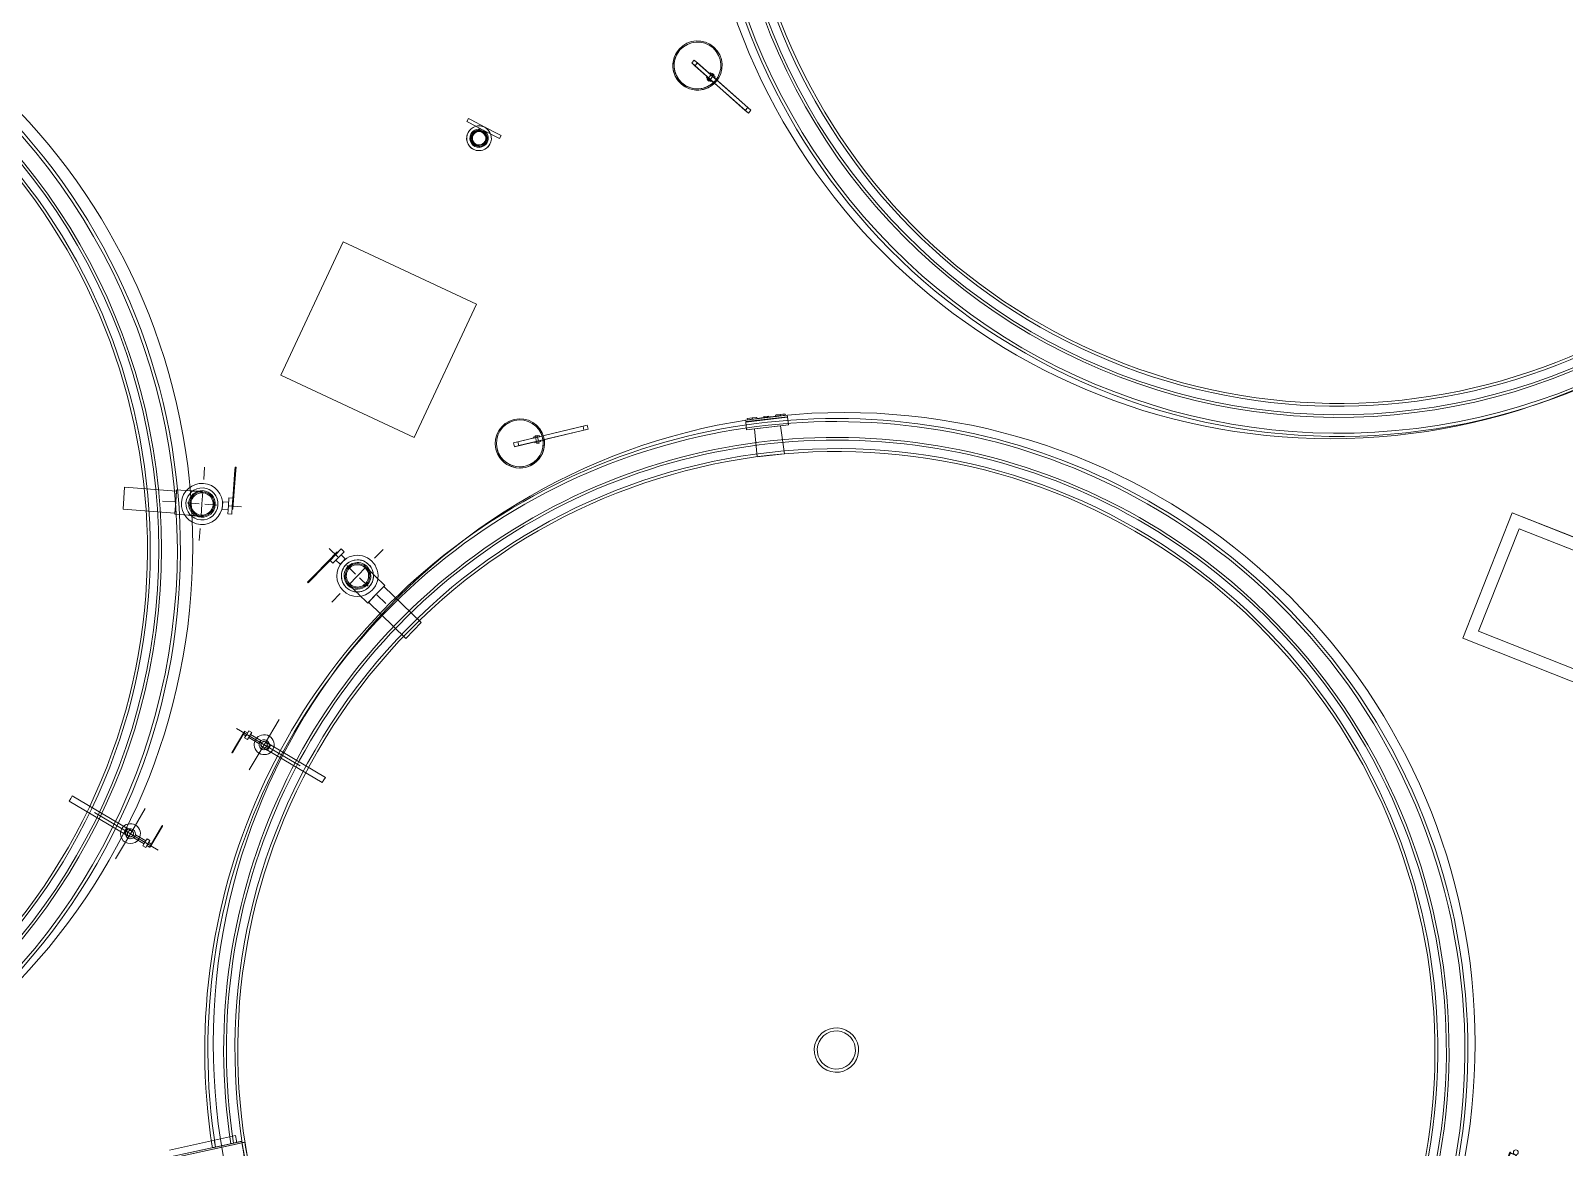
# Model space of a CAD drawing. Header units: metres. Extents: x -207 to 292, y -187 to 169.
# Drawn here: x -71.36 to -58.85, y -29.85 to -20.74 of the extents above; entities that cross this region are included whole.
import ezdxf

# ---------------------------------------------------------------- set-up
doc = ezdxf.new("R2010")
doc.units = ezdxf.units.M
doc.linetypes.add('Dash', pattern=[0.006, 0.003, -0.003])
for name, color, linetype, lineweight in [('EQUIPOS PIS', 7, 'Continuous', 9), ('P-SANR-FIXT', 7, 'Continuous', 9), ('P-SANR-FIXT-HDLN', 7, 'Dash', 9)]:
    doc.layers.add(name, color=color, linetype=linetype, lineweight=lineweight)
doc.layers.add('PR10-ARQ-PL-001-Emplazamiento-C-1_dwg', color=7, linetype='Continuous', lineweight=9, true_color=0x767676)

# ---------------------------------------------------------------- blocks, each defined once
blk = doc.blocks.new('M_Tuberia Exterior 01 - M_Tuberia Exterior 01-2175267-PLANTA EMPLAZAMIENTO ACTUALIZADO')
at = {"layer": 'P-SANR-FIXT'}
for p, q in [((-0.013, 0.016), (-0.049, 0.016)), ((-0.049, 0.016), (-0.049, -0.016)), ((0.534, 0.016), (-0.049, 0.016)), ((-0.013, -0.016), (-0.013, 0.016)), ((0.569, 0.016), (-0.013, 0.016)), ((0.119, 0.016), (0.119, 0.025)), ((0.119, 0.025), (0.169, 0.025)), ((0.169, 0.025), (0.119, 0.025)), ((0.119, 0.025), (0.119, 0.016)), ((0.169, 0.016), (0.119, 0.016)), ((0.119, 0.016), (0.169, 0.016)), ((0.135, 0.031), (0.135, 0.025)), ((0.153, 0.031), (0.135, 0.031)), ((0.153, 0.031), (0.135, 0.031)), ((0.153, 0.025), (0.135, 0.025)), ((0.153, 0.025), (0.135, 0.025)), ((0.135, 0.016), (0.135, -0.016)), ((0.135, 0.016), (0.153, 0.016)), ((0.135, 0.016), (0.153, 0.016)), ((0.153, 0.025), (0.153, 0.031)), ((0.153, -0.016), (0.153, 0.016)), ((0.169, 0.025), (0.169, 0.016)), ((0.169, 0.016), (0.169, 0.025)), ((0.534, -0.016), (0.534, 0.016)), ((0.534, 0.016), (0.569, 0.016)), ((0.569, 0.016), (0.569, -0.016)), ((-0.049, -0.016), (-0.013, -0.016)), ((0.534, -0.016), (-0.049, -0.016)), ((-0.013, -0.016), (0.569, -0.016)), ((0.119, -0.025), (0.119, -0.016)), ((0.119, -0.016), (0.169, -0.016)), ((0.169, -0.016), (0.119, -0.016)), ((0.119, -0.016), (0.119, -0.025)), ((0.169, -0.025), (0.119, -0.025)), ((0.119, -0.025), (0.169, -0.025)), ((0.153, -0.016), (0.135, -0.016)), ((0.153, -0.016), (0.135, -0.016)), ((0.135, -0.025), (0.135, -0.034)), ((0.135, -0.025), (0.153, -0.025)), ((0.135, -0.025), (0.153, -0.025)), ((0.135, -0.034), (0.153, -0.034)), ((0.135, -0.034), (0.153, -0.034)), ((0.153, -0.034), (0.153, -0.025)), ((0.169, -0.016), (0.169, -0.025)), ((0.169, -0.025), (0.169, -0.016)), ((0.569, -0.016), (0.534, -0.016))]:
    blk.add_line(p, q, dxfattribs=at)
for radius, start, end in [(0.201, 0, 180), (0.201, 360, 180), (0.191, 360, 180), (0.191, 0, 180), (0.201, 180, 0), (0.201, 180, 360), (0.191, 180, 360), (0.191, 180, 0)]:
    blk.add_arc((0, 0), radius, start, end, dxfattribs=at)
blk = doc.blocks.new('M_Tuberia Alimentación-01 - M_Tuberia Alimentación-01-2165010-PLANTA EMPLAZAMIENTO ACTUALIZADO')
at = {"layer": 'P-SANR-FIXT'}
for p, q in [((-0.248, 0.025), (-0.255, 0.025)), ((-0.255, 0.025), (-0.255, -0.012)), ((-0.255, 0.02), (-0.255, -0.296)), ((-0.248, 0.02), (-0.255, 0.02)), ((-0.216, 0.065), (-0.248, 0.065)), ((-0.248, 0), (-0.248, 0.065)), ((-0.248, -0.012), (-0.248, 0.025)), ((-0.248, -0.296), (-0.248, 0.02)), ((-0.248, -0.065), (-0.248, 0)), ((-0.216, 0.065), (-0.216, 0)), ((-0.168, 0.03), (-0.216, 0.03)), ((-0.216, 0), (-0.216, 0.03)), ((-0.216, 0), (-0.216, -0.065)), ((-0.216, -0.03), (-0.216, 0)), ((-0.168, 0.03), (-0.168, 0)), ((-0.168, 0), (-0.168, -0.03)), ((0.215, 0.1), (0.106, 0.1)), ((0.215, 0), (0.215, 0.1)), ((0.639, 0.09), (0.215, 0.09)), ((0.215, 0), (0.215, 0.09)), ((0.215, -0.1), (0.215, 0)), ((0.215, -0.09), (0.215, 0)), ((0.639, 0.09), (0.639, 0)), ((0.639, 0), (0.639, -0.09)), ((-0.255, -0.317), (-0.255, -0.012)), ((-0.248, -0.012), (-0.255, -0.012)), ((-0.248, -0.012), (-0.248, -0.317)), ((-0.248, -0.065), (-0.216, -0.065)), ((-0.216, -0.03), (-0.168, -0.03)), ((0.106, -0.1), (0.215, -0.1)), ((0.215, -0.09), (0.639, -0.09)), ((-0.255, -0.296), (-0.255, -0.32)), ((-0.255, -0.317), (-0.248, -0.317)), ((-0.255, -0.32), (-0.248, -0.32)), ((-0.248, -0.32), (-0.248, -0.296))]:
    blk.add_line(p, q, dxfattribs=at)
at = {"layer": 'P-SANR-FIXT', "flags": 128}
for points in [[(0.106, 0.1), (0.102, 0.1), (0.097, 0.1), (0.093, 0.1), (0.089, 0.1), (0.085, 0.1), (0.081, 0.1), (0.077, 0.1), (0.073, 0.1), (0.069, 0.1), (0.065, 0.1), (0.061, 0.1), (0.057, 0.1), (0.053, 0.1), (0.05, 0.1), (0.046, 0.1), (0.043, 0.1), (0.039, 0.1), (0.036, 0.1), (0.033, 0.1), (0.03, 0.1), (0.027, 0.1), (0.024, 0.1), (0.022, 0.1), (0.019, 0.1), (0.017, 0.1), (0.015, 0.1), (0.012, 0.1), (0.011, 0.1), (0.009, 0.1), (0.007, 0.1), (0.006, 0.1), (0.004, 0.1), (0.003, 0.1), (0.002, 0.1), (0.002, 0.1), (0.001, 0.1), (0, 0.1), (0, 0.1), (0, 0.1)], [(0, -0.1), (0, -0.1), (0, -0.1), (0.001, -0.1), (0.001, -0.1), (0.002, -0.1), (0.003, -0.1), (0.004, -0.1), (0.005, -0.1), (0.007, -0.1), (0.008, -0.1), (0.01, -0.1), (0.012, -0.1), (0.014, -0.1), (0.016, -0.1), (0.018, -0.1), (0.021, -0.1), (0.024, -0.1), (0.026, -0.1), (0.029, -0.1), (0.032, -0.1), (0.035, -0.1), (0.038, -0.1), (0.042, -0.1), (0.045, -0.1), (0.049, -0.1), (0.052, -0.1), (0.056, -0.1), (0.06, -0.1), (0.064, -0.1), (0.068, -0.1), (0.071, -0.1), (0.076, -0.1), (0.08, -0.1), (0.084, -0.1), (0.088, -0.1), (0.092, -0.1), (0.096, -0.1), (0.101, -0.1), (0.105, -0.1), (0.106, -0.1)]]:
    blk.add_lwpolyline(points, dxfattribs=at)
at = {"layer": 'P-SANR-FIXT'}
for radius, start, end in [(0.168, 360, 180), (0.168, 360, 180), (0.168, 360, 180), (0.168, 360, 180), (0.168, 360, 180), (0.168, 360, 180), (0.131, 0, 180), (0.131, 360, 180), (0.131, 360, 180), (0.131, 360, 180), (0.168, 180, 360), (0.168, 180, 360), (0.168, 180, 360), (0.168, 180, 360), (0.168, 180, 360), (0.168, 180, 360), (0.131, 180, 0), (0.131, 180, 360), (0.131, 180, 360), (0.131, 180, 360), (0.109, 360, 180), (0.109, 360, 180), (0.109, 360, 180), (0.109, 360, 180), (0.109, 180, 360), (0.109, 180, 360), (0.109, 180, 360), (0.109, 180, 360), (0.1, 0, 180), (0.091, 0, 180), (0.091, 0, 180), (0.091, 0, 180), (0.091, 0, 180), (0.091, 180, 0), (0.091, 180, 0), (0.091, 180, 0), (0.091, 180, 0), (0.1, 180, 360)]:
    blk.add_arc((0, 0), radius, start, end, dxfattribs=at)
at = {"layer": 'P-SANR-FIXT-HDLN'}
for p, q in [((0, 0), (0, 0.301)), ((-0.322, 0), (0, 0)), ((0.322, 0), (0, 0)), ((0, 0), (0, -0.301))]:
    blk.add_line(p, q, dxfattribs=at)
blk = doc.blocks.new('M_Tuberia Control-01 - M_Tuberia Control-01-2159111-PLANTA EMPLAZAMIENTO ACTUALIZADO')
at = {"layer": 'P-SANR-FIXT'}
for p, q in [((0.153, 0.171), (0.148, 0.171)), ((0.148, 0.171), (0.214, 0.171)), ((0.148, 0.171), (0.148, -0.171)), ((0.148, 0.171), (0.148, -0.171)), ((0.214, 0.171), (0.153, 0.171)), ((0.153, 0.171), (0.153, -0.171)), ((0.153, 0.171), (0.153, -0.171)), ((0.214, -0.171), (0.214, 0.171)), ((0.214, 0.171), (0.214, -0.171)), ((0.124, 0.01), (0.023, 0.01)), ((0.124, 0.01), (0.023, 0.01)), ((0.148, 0.009), (0.129, 0.009)), ((0.214, 0.04), (0.148, 0.04)), ((0.148, 0.04), (0.214, 0.04)), ((0.148, 0.04), (0.148, -0.042)), ((0.148, 0.04), (0.148, -0.042)), ((0.148, -0.001), (0.148, 0.009)), ((0.157, 0.123), (0.157, -0.122)), ((0.157, 0.099), (0.157, -0.099)), ((0.167, -0.122), (0.167, 0.123)), ((0.168, -0.099), (0.168, 0.099)), ((0.214, -0.042), (0.214, 0.04)), ((0.214, 0.04), (0.214, -0.042)), ((0.084, -0.078), (-0.084, -0.078)), ((-0.084, -0.078), (0.084, -0.078)), ((-0.084, -0.078), (-0.084, -0.084)), ((-0.084, -0.078), (-0.084, -0.084)), ((0.084, -0.084), (-0.084, -0.084)), ((-0.084, -0.084), (0.084, -0.084)), ((-0.079, -0.025), (0.079, -0.025)), ((0.079, -0.025), (-0.079, -0.025)), ((-0.079, -0.078), (-0.079, -0.025)), ((-0.079, -0.025), (-0.079, -0.078)), ((-0.079, -0.078), (0.079, -0.078)), ((0.079, -0.078), (-0.079, -0.078)), ((-0.077, -0.029), (0.077, -0.029)), ((0.077, -0.029), (-0.077, -0.029)), ((-0.077, -0.029), (-0.077, -0.078)), ((-0.077, -0.078), (-0.077, -0.029)), ((0.077, -0.078), (-0.077, -0.078)), ((-0.077, -0.078), (0.077, -0.078)), ((0.023, -0.01), (0.124, -0.01)), ((0.023, -0.01), (0.124, -0.01)), ((0.184, -0.01), (0.065, -0.01)), ((0.065, -0.01), (0.184, -0.01)), ((0.065, -0.01), (0.065, -0.042)), ((0.065, -0.01), (0.065, -0.042)), ((0.184, -0.042), (0.065, -0.042)), ((0.065, -0.042), (0.184, -0.042)), ((0.077, -0.078), (0.077, -0.029)), ((0.077, -0.078), (0.077, -0.029)), ((0.079, -0.025), (0.079, -0.078)), ((0.079, -0.025), (0.079, -0.078)), ((0.084, -0.084), (0.084, -0.078)), ((0.084, -0.078), (0.084, -0.084)), ((0.124, -0.01), (0.124, -0.011)), ((0.124, -0.011), (0.148, -0.011)), ((0.148, -0.011), (0.148, -0.001)), ((0.214, -0.042), (0.148, -0.042)), ((0.148, -0.042), (0.214, -0.042)), ((0.184, -0.042), (0.184, -0.01)), ((0.184, -0.01), (0.184, -0.042)), ((0.214, -0.171), (0.148, -0.171)), ((0.148, -0.171), (0.153, -0.171)), ((0.153, -0.171), (0.214, -0.171))]:
    blk.add_line(p, q, dxfattribs=at)
at = {"layer": 'P-SANR-FIXT', "flags": 128}
for points in [[(0.157, 0.124), (0.157, 0.124), (0.157, 0.124), (0.157, 0.124), (0.157, 0.124), (0.157, 0.124), (0.157, 0.124), (0.157, 0.123), (0.157, 0.123), (0.157, 0.123), (0.157, 0.122), (0.157, 0.122), (0.157, 0.121), (0.157, 0.121), (0.157, 0.12), (0.157, 0.12), (0.157, 0.119), (0.157, 0.119), (0.157, 0.118), (0.157, 0.117), (0.157, 0.117), (0.157, 0.116), (0.157, 0.115), (0.157, 0.114), (0.157, 0.114), (0.157, 0.113), (0.157, 0.112), (0.157, 0.111), (0.157, 0.11), (0.157, 0.109), (0.157, 0.108), (0.157, 0.107), (0.157, 0.106), (0.157, 0.105), (0.157, 0.105), (0.157, 0.104), (0.157, 0.103), (0.157, 0.102), (0.157, 0.101), (0.157, 0.1), (0.157, 0.099)], [(0.168, 0.099), (0.168, 0.1), (0.168, 0.101), (0.168, 0.102), (0.168, 0.103), (0.168, 0.104), (0.168, 0.105), (0.168, 0.106), (0.168, 0.107), (0.168, 0.108), (0.168, 0.109), (0.168, 0.11), (0.168, 0.111), (0.168, 0.112), (0.168, 0.113), (0.168, 0.113), (0.168, 0.114), (0.168, 0.115), (0.168, 0.116), (0.168, 0.116), (0.168, 0.117), (0.168, 0.118), (0.168, 0.119), (0.168, 0.119), (0.168, 0.12), (0.168, 0.12), (0.168, 0.121), (0.168, 0.121), (0.168, 0.122), (0.168, 0.122), (0.168, 0.123), (0.168, 0.123), (0.168, 0.123), (0.168, 0.123), (0.168, 0.124), (0.168, 0.124), (0.168, 0.124), (0.168, 0.124), (0.168, 0.124), (0.168, 0.124)], [(0.157, -0.099), (0.157, -0.1), (0.157, -0.101), (0.157, -0.102), (0.157, -0.103), (0.157, -0.104), (0.157, -0.105), (0.157, -0.106), (0.157, -0.107), (0.157, -0.108), (0.157, -0.109), (0.157, -0.11), (0.157, -0.111), (0.157, -0.111), (0.157, -0.112), (0.157, -0.113), (0.157, -0.114), (0.157, -0.115), (0.157, -0.115), (0.157, -0.116), (0.157, -0.117), (0.157, -0.118), (0.157, -0.118), (0.157, -0.119), (0.157, -0.119), (0.157, -0.12), (0.157, -0.121), (0.157, -0.121), (0.157, -0.122), (0.157, -0.122), (0.157, -0.122), (0.157, -0.123), (0.157, -0.123), (0.157, -0.123), (0.157, -0.123), (0.157, -0.124), (0.157, -0.124), (0.157, -0.124), (0.157, -0.124), (0.157, -0.124)], [(0.168, -0.124), (0.168, -0.124), (0.168, -0.124), (0.168, -0.124), (0.168, -0.124), (0.168, -0.124), (0.168, -0.123), (0.168, -0.123), (0.168, -0.123), (0.168, -0.122), (0.168, -0.122), (0.168, -0.122), (0.168, -0.121), (0.168, -0.121), (0.168, -0.12), (0.168, -0.12), (0.168, -0.119), (0.168, -0.118), (0.168, -0.118), (0.168, -0.117), (0.168, -0.116), (0.168, -0.116), (0.168, -0.115), (0.168, -0.114), (0.168, -0.113), (0.168, -0.113), (0.168, -0.112), (0.168, -0.111), (0.168, -0.11), (0.168, -0.109), (0.168, -0.108), (0.168, -0.107), (0.168, -0.106), (0.168, -0.105), (0.168, -0.104), (0.168, -0.103), (0.168, -0.102), (0.168, -0.101), (0.168, -0.1), (0.168, -0.099), (0.168, -0.099)]]:
    blk.add_lwpolyline(points, dxfattribs=at)
at = {"layer": 'P-SANR-FIXT'}
for centre, radius, start, end in [((0.163, 0.124), 0.00518, 90, 270), ((0.163, 0.124), 0.00518, 270, 90), ((0, 0), 0.025, 360, 180), ((0, 0), 0.025, 0, 180), ((0, 0), 0.025, 180, 360), ((0.124, 0), 0.01, 360, 180), ((0.124, 0), 0.01, 0, 180), ((0.124, 0), 0.01, 180, 360), ((0.124, 0), 0.01, 180, 360), ((-0.099, -0.038), 0.02, 0, 180), ((-0.099, -0.038), 0.02, 0, 180), ((-0.099, -0.038), 0.02, 180, 0), ((-0.099, -0.038), 0.02, 180, 360), ((-0.039, -0.038), 0.0075, 360, 180), ((-0.039, -0.038), 0.0075, 0, 180), ((-0.039, -0.038), 0.0075, 180, 360), ((-0.039, -0.038), 0.0075, 180, 360), ((0, 0), 0.025, 180, 360), ((0.065, -0.038), 0.02, 360, 180), ((0.065, -0.038), 0.02, 0, 180), ((0.065, -0.038), 0.02, 180, 360), ((0.065, -0.038), 0.02, 180, 360), ((0.163, -0.124), 0.00518, 90, 270), ((0.163, -0.124), 0.00518, 270, 90)]:
    blk.add_arc(centre, radius, start, end, dxfattribs=at)
for points, knots in [([(0.025, 0), (0.025, 0.001), (0.025, 0.002), (0.025, 0.005), (0.024, 0.007), (0.023, 0.009), (0.023, 0.009), (0.023, 0.01), (0.023, 0.01), (0.023, 0.01), (0.023, 0.01)], [0, 0, 0, 0, 0.142857, 0.285714, 0.571429, 0.678571, 0.785714, 0.839286, 0.892857, 1, 1, 1, 1]), ([(0.023, 0.01), (0.023, 0.01), (0.023, 0.01), (0.023, 0.009), (0.024, 0.007), (0.025, 0.003), (0.025, 0.001), (0.025, 0)], [0, 0, 0, 0, 0.142857, 0.285714, 0.571429, 0.785714, 1, 1, 1, 1]), ([(0.025, 0), (0.025, 0.001), (0.025, 0.002), (0.025, 0.005), (0.024, 0.007), (0.023, 0.009), (0.023, 0.009), (0.023, 0.01), (0.023, 0.01), (0.023, 0.01), (0.023, 0.01)], [0, 0, 0, 0, 0.142857, 0.285714, 0.571429, 0.678571, 0.785714, 0.839286, 0.892857, 1, 1, 1, 1]), ([(0.023, 0.01), (0.023, 0.01), (0.023, 0.01), (0.023, 0.009), (0.024, 0.007), (0.025, 0.003), (0.025, 0.001), (0.025, 0)], [0, 0, 0, 0, 0.142857, 0.285714, 0.571429, 0.785714, 1, 1, 1, 1]), ([(0.114, 0), (0.114, 0), (0.114, 0.001), (0.115, 0.002), (0.115, 0.003), (0.115, 0.003), (0.115, 0.004), (0.115, 0.004), (0.116, 0.005), (0.116, 0.006), (0.116, 0.006), (0.117, 0.006), (0.117, 0.007), (0.117, 0.007), (0.118, 0.008), (0.119, 0.008), (0.119, 0.009), (0.12, 0.009), (0.121, 0.009), (0.122, 0.01), (0.124, 0.01), (0.124, 0.01)], [0, 0, 0, 0, 0.071429, 0.107143, 0.142857, 0.178571, 0.214286, 0.25, 0.285714, 0.321429, 0.357143, 0.392857, 0.428571, 0.464286, 0.5, 0.571429, 0.607143, 0.642857, 0.714286, 0.857143, 1, 1, 1, 1]), ([(0.124, 0.01), (0.124, 0.01), (0.122, 0.01), (0.121, 0.009), (0.12, 0.009), (0.119, 0.009), (0.119, 0.008), (0.118, 0.008), (0.118, 0.008), (0.117, 0.007), (0.117, 0.007), (0.117, 0.006), (0.116, 0.006), (0.116, 0.006), (0.116, 0.005), (0.115, 0.004), (0.115, 0.004), (0.115, 0.003), (0.115, 0.003), (0.115, 0.002), (0.114, 0.001), (0.114, 0), (0.114, 0)], [0, 0, 0, 0, 0.142857, 0.285714, 0.357143, 0.392857, 0.428571, 0.464286, 0.5, 0.535714, 0.571429, 0.607143, 0.642857, 0.678571, 0.714286, 0.75, 0.785714, 0.821429, 0.857143, 0.892857, 0.928571, 1, 1, 1, 1]), ([(0.114, 0), (0.114, 0), (0.114, 0.001), (0.115, 0.002), (0.115, 0.003), (0.115, 0.003), (0.115, 0.004), (0.115, 0.004), (0.116, 0.005), (0.116, 0.006), (0.116, 0.006), (0.117, 0.006), (0.117, 0.007), (0.117, 0.007), (0.118, 0.008), (0.119, 0.008), (0.119, 0.009), (0.12, 0.009), (0.121, 0.009), (0.122, 0.01), (0.124, 0.01), (0.124, 0.01)], [0, 0, 0, 0, 0.071429, 0.107143, 0.142857, 0.178571, 0.214286, 0.25, 0.285714, 0.321429, 0.357143, 0.392857, 0.428571, 0.464286, 0.5, 0.571429, 0.607143, 0.642857, 0.714286, 0.857143, 1, 1, 1, 1]), ([(0.124, 0.01), (0.124, 0.01), (0.122, 0.01), (0.121, 0.009), (0.12, 0.009), (0.119, 0.009), (0.119, 0.008), (0.118, 0.008), (0.118, 0.008), (0.117, 0.007), (0.117, 0.007), (0.117, 0.006), (0.116, 0.006), (0.116, 0.006), (0.116, 0.005), (0.115, 0.004), (0.115, 0.004), (0.115, 0.003), (0.115, 0.003), (0.115, 0.002), (0.114, 0.001), (0.114, 0), (0.114, 0)], [0, 0, 0, 0, 0.142857, 0.285714, 0.357143, 0.392857, 0.428571, 0.464286, 0.5, 0.535714, 0.571429, 0.607143, 0.642857, 0.678571, 0.714286, 0.75, 0.785714, 0.821429, 0.857143, 0.892857, 0.928571, 1, 1, 1, 1]), ([(0.124, -0.01), (0.124, -0.01), (0.122, -0.01), (0.121, -0.009), (0.12, -0.009), (0.119, -0.009), (0.119, -0.008), (0.118, -0.008), (0.118, -0.008), (0.117, -0.007), (0.117, -0.007), (0.117, -0.006), (0.116, -0.006), (0.116, -0.006), (0.116, -0.005), (0.115, -0.004), (0.115, -0.004), (0.115, -0.003), (0.115, -0.003), (0.115, -0.002), (0.114, -0.001), (0.114, 0), (0.114, 0)], [0, 0, 0, 0, 0.142857, 0.285714, 0.357143, 0.392857, 0.428571, 0.464286, 0.5, 0.535714, 0.571429, 0.607143, 0.642857, 0.678571, 0.714286, 0.75, 0.785714, 0.821429, 0.857143, 0.892857, 0.928571, 1, 1, 1, 1]), ([(0.114, 0), (0.114, 0), (0.114, -0.001), (0.115, -0.002), (0.115, -0.003), (0.115, -0.003), (0.115, -0.004), (0.115, -0.004), (0.116, -0.005), (0.116, -0.006), (0.116, -0.006), (0.117, -0.006), (0.117, -0.007), (0.117, -0.007), (0.118, -0.008), (0.119, -0.008), (0.119, -0.009), (0.12, -0.009), (0.121, -0.009), (0.122, -0.01), (0.124, -0.01), (0.124, -0.01)], [0, 0, 0, 0, 0.071429, 0.107143, 0.142857, 0.178571, 0.214286, 0.25, 0.285714, 0.321429, 0.357143, 0.392857, 0.428571, 0.464286, 0.5, 0.571429, 0.607143, 0.642857, 0.714286, 0.857143, 1, 1, 1, 1]), ([(0.114, 0), (0.114, 0), (0.114, -0.001), (0.115, -0.002), (0.115, -0.003), (0.115, -0.003), (0.115, -0.004), (0.115, -0.004), (0.116, -0.005), (0.116, -0.006), (0.116, -0.006), (0.117, -0.006), (0.117, -0.007), (0.117, -0.007), (0.118, -0.008), (0.119, -0.008), (0.119, -0.009), (0.12, -0.009), (0.121, -0.009), (0.122, -0.01), (0.124, -0.01), (0.124, -0.01)], [0, 0, 0, 0, 0.071429, 0.107143, 0.142857, 0.178571, 0.214286, 0.25, 0.285714, 0.321429, 0.357143, 0.392857, 0.428571, 0.464286, 0.5, 0.571429, 0.607143, 0.642857, 0.714286, 0.857143, 1, 1, 1, 1]), ([(0.124, -0.01), (0.124, -0.01), (0.122, -0.01), (0.121, -0.009), (0.12, -0.009), (0.119, -0.009), (0.119, -0.008), (0.118, -0.008), (0.118, -0.008), (0.117, -0.007), (0.117, -0.007), (0.117, -0.006), (0.116, -0.006), (0.116, -0.006), (0.116, -0.005), (0.115, -0.004), (0.115, -0.004), (0.115, -0.003), (0.115, -0.003), (0.115, -0.002), (0.114, -0.001), (0.114, 0), (0.114, 0)], [0, 0, 0, 0, 0.142857, 0.285714, 0.357143, 0.392857, 0.428571, 0.464286, 0.5, 0.535714, 0.571429, 0.607143, 0.642857, 0.678571, 0.714286, 0.75, 0.785714, 0.821429, 0.857143, 0.892857, 0.928571, 1, 1, 1, 1]), ([(0.134, 0), (0.134, 0.001), (0.134, 0.001), (0.134, 0.003), (0.134, 0.004), (0.133, 0.005), (0.132, 0.006), (0.132, 0.007), (0.131, 0.007), (0.131, 0.008), (0.131, 0.008), (0.131, 0.008), (0.13, 0.008), (0.13, 0.008), (0.13, 0.009), (0.129, 0.009), (0.129, 0.009), (0.129, 0.009), (0.129, 0.009), (0.129, 0.009), (0.129, 0.009), (0.129, 0.009), (0.129, 0.009), (0.129, 0.009), (0.13, 0.009), (0.13, 0.008), (0.13, 0.008), (0.131, 0.008), (0.131, 0.008), (0.131, 0.008), (0.131, 0.007), (0.132, 0.007), (0.132, 0.006), (0.133, 0.005), (0.134, 0.004), (0.134, 0.003), (0.134, 0.001), (0.134, 0.001), (0.134, 0)], [0, 0, 0, 0, 0.055556, 0.083333, 0.111111, 0.166667, 0.222222, 0.277778, 0.305556, 0.319444, 0.333333, 0.347222, 0.361111, 0.388889, 0.416667, 0.430556, 0.444444, 0.458333, 0.472222, 0.5, 0.527778, 0.541667, 0.555556, 0.569444, 0.583333, 0.611111, 0.638889, 0.652778, 0.666667, 0.680556, 0.694444, 0.722222, 0.777778, 0.833333, 0.888889, 0.916667, 0.944444, 1, 1, 1, 1]), ([(0.163, 0.119), (0.162, 0.119), (0.162, 0.119), (0.161, 0.119), (0.161, 0.119), (0.16, 0.12), (0.16, 0.12), (0.159, 0.12), (0.159, 0.12), (0.159, 0.121), (0.159, 0.121), (0.158, 0.121), (0.158, 0.121), (0.158, 0.121), (0.158, 0.122), (0.158, 0.122), (0.158, 0.122), (0.158, 0.122), (0.158, 0.123), (0.158, 0.123), (0.158, 0.123), (0.158, 0.123), (0.158, 0.123), (0.158, 0.123), (0.158, 0.123), (0.158, 0.123), (0.158, 0.123), (0.158, 0.122), (0.158, 0.122), (0.158, 0.122), (0.158, 0.122), (0.158, 0.121), (0.158, 0.121), (0.158, 0.121), (0.159, 0.121), (0.159, 0.121), (0.159, 0.12), (0.159, 0.12), (0.16, 0.12), (0.16, 0.12), (0.161, 0.119), (0.161, 0.119), (0.162, 0.119), (0.162, 0.119), (0.163, 0.119)], [0, 0, 0, 0, 0.055556, 0.083333, 0.111111, 0.138889, 0.166667, 0.194444, 0.222222, 0.25, 0.277778, 0.305556, 0.319444, 0.333333, 0.347222, 0.361111, 0.388889, 0.416667, 0.430556, 0.444444, 0.458333, 0.472222, 0.5, 0.527778, 0.541667, 0.555556, 0.569444, 0.583333, 0.611111, 0.638889, 0.652778, 0.666667, 0.680556, 0.694444, 0.722222, 0.75, 0.777778, 0.805556, 0.833333, 0.861111, 0.888889, 0.916667, 0.944444, 1, 1, 1, 1]), ([(0.163, 0.119), (0.163, 0.119), (0.163, 0.119), (0.164, 0.119), (0.164, 0.119), (0.165, 0.12), (0.165, 0.12), (0.166, 0.12), (0.166, 0.12), (0.166, 0.121), (0.166, 0.121), (0.167, 0.121), (0.167, 0.121), (0.167, 0.121), (0.167, 0.122), (0.167, 0.122), (0.167, 0.122), (0.167, 0.122), (0.167, 0.123), (0.167, 0.123), (0.167, 0.123), (0.167, 0.123), (0.167, 0.123), (0.167, 0.123), (0.167, 0.123), (0.167, 0.123), (0.167, 0.123), (0.167, 0.122), (0.167, 0.122), (0.167, 0.122), (0.167, 0.122), (0.167, 0.121), (0.167, 0.121), (0.167, 0.121), (0.166, 0.121), (0.166, 0.121), (0.166, 0.12), (0.166, 0.12), (0.165, 0.12), (0.165, 0.12), (0.164, 0.119), (0.164, 0.119), (0.163, 0.119), (0.163, 0.119), (0.163, 0.119)], [0, 0, 0, 0, 0.055556, 0.083333, 0.111111, 0.138889, 0.166667, 0.194444, 0.222222, 0.25, 0.277778, 0.305556, 0.319444, 0.333333, 0.347222, 0.361111, 0.388889, 0.416667, 0.430556, 0.444444, 0.458333, 0.472222, 0.5, 0.527778, 0.541667, 0.555556, 0.569444, 0.583333, 0.611111, 0.638889, 0.652778, 0.666667, 0.680556, 0.694444, 0.722222, 0.75, 0.777778, 0.805556, 0.833333, 0.861111, 0.888889, 0.916667, 0.944444, 1, 1, 1, 1]), ([(0.025, 0), (0.025, -0.001), (0.025, -0.002), (0.025, -0.005), (0.024, -0.007), (0.023, -0.009), (0.023, -0.009), (0.023, -0.01), (0.023, -0.01), (0.023, -0.01), (0.023, -0.01)], [0, 0, 0, 0, 0.142857, 0.285714, 0.571429, 0.678571, 0.785714, 0.839286, 0.892857, 1, 1, 1, 1]), ([(0.023, -0.01), (0.023, -0.01), (0.023, -0.01), (0.023, -0.009), (0.024, -0.007), (0.025, -0.003), (0.025, -0.001), (0.025, 0)], [0, 0, 0, 0, 0.142857, 0.285714, 0.571429, 0.785714, 1, 1, 1, 1]), ([(0.025, 0), (0.025, -0.001), (0.025, -0.002), (0.025, -0.005), (0.024, -0.007), (0.023, -0.009), (0.023, -0.009), (0.023, -0.01), (0.023, -0.01), (0.023, -0.01), (0.023, -0.01)], [0, 0, 0, 0, 0.142857, 0.285714, 0.571429, 0.678571, 0.785714, 0.839286, 0.892857, 1, 1, 1, 1]), ([(0.023, -0.01), (0.023, -0.01), (0.023, -0.01), (0.023, -0.009), (0.024, -0.007), (0.025, -0.003), (0.025, -0.001), (0.025, 0)], [0, 0, 0, 0, 0.142857, 0.285714, 0.571429, 0.785714, 1, 1, 1, 1]), ([(0.134, -0.001), (0.134, -0.002), (0.134, -0.002), (0.134, -0.003), (0.134, -0.004), (0.133, -0.004), (0.133, -0.005), (0.133, -0.005), (0.133, -0.006), (0.133, -0.006), (0.132, -0.006), (0.132, -0.006), (0.132, -0.007), (0.131, -0.007), (0.131, -0.007), (0.131, -0.008), (0.131, -0.008), (0.13, -0.008), (0.13, -0.008), (0.13, -0.009), (0.129, -0.009), (0.129, -0.009), (0.129, -0.009), (0.129, -0.009), (0.129, -0.009), (0.128, -0.009), (0.128, -0.009), (0.128, -0.009), (0.127, -0.01), (0.127, -0.01), (0.127, -0.01), (0.126, -0.01), (0.125, -0.01), (0.125, -0.01), (0.124, -0.01)], [0, 0, 0, 0, 0.083333, 0.125, 0.166667, 0.208333, 0.25, 0.291667, 0.3125, 0.333333, 0.354167, 0.375, 0.416667, 0.458333, 0.479167, 0.5, 0.520833, 0.541667, 0.583333, 0.625, 0.645833, 0.65625, 0.666667, 0.677083, 0.6875, 0.708333, 0.75, 0.791667, 0.8125, 0.833333, 0.854167, 0.875, 0.916667, 1, 1, 1, 1]), ([(0.124, -0.01), (0.125, -0.01), (0.125, -0.01), (0.126, -0.01), (0.127, -0.01), (0.127, -0.01), (0.127, -0.01), (0.128, -0.009), (0.128, -0.009), (0.128, -0.009), (0.129, -0.009), (0.129, -0.009), (0.129, -0.009), (0.129, -0.009), (0.129, -0.009), (0.13, -0.009), (0.13, -0.008), (0.13, -0.008), (0.131, -0.008), (0.131, -0.008), (0.131, -0.007), (0.131, -0.007), (0.132, -0.007), (0.132, -0.006), (0.132, -0.006), (0.133, -0.006), (0.133, -0.006), (0.133, -0.005), (0.133, -0.005), (0.133, -0.004), (0.134, -0.004), (0.134, -0.003), (0.134, -0.002), (0.134, -0.002), (0.134, -0.001)], [0, 0, 0, 0, 0.083333, 0.125, 0.145833, 0.166667, 0.1875, 0.208333, 0.25, 0.291667, 0.3125, 0.322917, 0.333333, 0.34375, 0.354167, 0.375, 0.416667, 0.458333, 0.479167, 0.5, 0.520833, 0.541667, 0.583333, 0.625, 0.645833, 0.666667, 0.6875, 0.708333, 0.75, 0.791667, 0.833333, 0.875, 0.916667, 1, 1, 1, 1]), ([(0.163, -0.119), (0.162, -0.119), (0.162, -0.119), (0.161, -0.119), (0.161, -0.119), (0.16, -0.119), (0.16, -0.12), (0.159, -0.12), (0.159, -0.12), (0.159, -0.12), (0.159, -0.121), (0.158, -0.121), (0.158, -0.121), (0.158, -0.121), (0.158, -0.121), (0.158, -0.122), (0.158, -0.122), (0.158, -0.122), (0.158, -0.122), (0.158, -0.122), (0.158, -0.122), (0.158, -0.122), (0.158, -0.123), (0.158, -0.122), (0.158, -0.122), (0.158, -0.122), (0.158, -0.122), (0.158, -0.122), (0.158, -0.122), (0.158, -0.122), (0.158, -0.121), (0.158, -0.121), (0.158, -0.121), (0.158, -0.121), (0.159, -0.121), (0.159, -0.12), (0.159, -0.12), (0.159, -0.12), (0.16, -0.12), (0.16, -0.119), (0.161, -0.119), (0.161, -0.119), (0.162, -0.119), (0.162, -0.119), (0.163, -0.119)], [0, 0, 0, 0, 0.055556, 0.083333, 0.111111, 0.138889, 0.166667, 0.194444, 0.222222, 0.25, 0.277778, 0.305556, 0.319444, 0.333333, 0.347222, 0.361111, 0.388889, 0.416667, 0.430556, 0.444444, 0.458333, 0.472222, 0.5, 0.527778, 0.541667, 0.555556, 0.569444, 0.583333, 0.611111, 0.638889, 0.652778, 0.666667, 0.680556, 0.694444, 0.722222, 0.75, 0.777778, 0.805556, 0.833333, 0.861111, 0.888889, 0.916667, 0.944444, 1, 1, 1, 1]), ([(0.163, -0.119), (0.163, -0.119), (0.163, -0.119), (0.164, -0.119), (0.164, -0.119), (0.165, -0.119), (0.165, -0.12), (0.166, -0.12), (0.166, -0.12), (0.166, -0.12), (0.166, -0.121), (0.167, -0.121), (0.167, -0.121), (0.167, -0.121), (0.167, -0.121), (0.167, -0.122), (0.167, -0.122), (0.167, -0.122), (0.167, -0.122), (0.167, -0.122), (0.167, -0.122), (0.167, -0.122), (0.167, -0.123), (0.167, -0.122), (0.167, -0.122), (0.167, -0.122), (0.167, -0.122), (0.167, -0.122), (0.167, -0.122), (0.167, -0.122), (0.167, -0.121), (0.167, -0.121), (0.167, -0.121), (0.167, -0.121), (0.166, -0.121), (0.166, -0.12), (0.166, -0.12), (0.166, -0.12), (0.165, -0.12), (0.165, -0.119), (0.164, -0.119), (0.164, -0.119), (0.163, -0.119), (0.163, -0.119), (0.163, -0.119)], [0, 0, 0, 0, 0.055556, 0.083333, 0.111111, 0.138889, 0.166667, 0.194444, 0.222222, 0.25, 0.277778, 0.305556, 0.319444, 0.333333, 0.347222, 0.361111, 0.388889, 0.416667, 0.430556, 0.444444, 0.458333, 0.472222, 0.5, 0.527778, 0.541667, 0.555556, 0.569444, 0.583333, 0.611111, 0.638889, 0.652778, 0.666667, 0.680556, 0.694444, 0.722222, 0.75, 0.777778, 0.805556, 0.833333, 0.861111, 0.888889, 0.916667, 0.944444, 1, 1, 1, 1])]:
    blk.add_open_spline(points, degree=3, knots=knots, dxfattribs=at)
for points in [[(0.134, 0), (0.134, 0), (0.134, -0.001), (0.134, -0.001), (0.134, -0.001)], [(0.134, -0.001), (0.134, -0.001), (0.134, -0.001), (0.134, 0), (0.134, 0)]]:
    blk.add_open_spline(points, degree=3, dxfattribs=at)
blk = doc.blocks.new('M_Estanque-Terraza - M_Estanque-Terraza-2090154-PLANTA EMPLAZAMIENTO ACTUALIZADO')
at = {"layer": 'P-SANR-FIXT'}
for p, q in [((-3.972, 3.773), (-3.536, 3.402)), ((-3.519, 3.388), (-3.972, 3.773)), ((-3.964, 3.783), (-3.56, 3.439)), ((-3.56, 3.439), (-3.964, 3.783)), ((-3.964, 3.783), (-3.56, 3.439)), ((-3.56, 3.439), (-3.964, 3.783)), ((-3.964, 3.783), (-3.529, 3.412)), ((-3.521, 3.479), (-3.941, 3.837)), ((-3.941, 3.837), (-3.521, 3.479)), ((-3.521, 3.479), (-3.941, 3.837)), ((-3.941, 3.837), (-3.521, 3.479)), ((-3.675, 3.61), (-3.941, 3.837)), ((-3.941, 3.837), (-3.675, 3.61)), ((3.631, 3.688), (3.586, 3.645)), ((3.586, 3.645), (3.63, 3.597)), ((3.586, 3.645), (3.826, 3.397)), ((3.586, 3.645), (3.826, 3.397)), ((3.631, 3.688), (3.87, 3.441)), ((3.631, 3.688), (3.87, 3.441)), ((3.644, 3.699), (3.634, 3.691)), ((3.872, 3.444), (3.634, 3.691)), ((3.872, 3.444), (3.634, 3.691)), ((3.644, 3.699), (3.882, 3.453)), ((3.644, 3.699), (3.882, 3.453)), ((3.662, 3.696), (3.654, 3.689)), ((3.654, 3.689), (3.668, 3.674)), ((3.676, 3.682), (3.662, 3.696)), ((3.668, 3.674), (3.682, 3.66)), ((3.69, 3.668), (3.676, 3.682)), ((3.682, 3.66), (3.69, 3.668)), ((3.69, 3.668), (3.682, 3.66)), ((3.69, 3.668), (3.682, 3.66)), ((3.682, 3.66), (3.705, 3.635)), ((3.682, 3.66), (3.705, 3.635)), ((3.686, 3.656), (3.709, 3.631)), ((3.686, 3.656), (3.709, 3.631)), ((3.713, 3.643), (3.69, 3.668)), ((3.713, 3.643), (3.69, 3.668)), ((3.717, 3.639), (3.694, 3.663)), ((3.717, 3.639), (3.694, 3.663)), ((3.709, 3.631), (3.717, 3.639)), ((3.709, 3.631), (3.717, 3.639)), ((-3.597, 3.47), (-3.714, 3.57)), ((-3.527, 3.411), (-3.695, 3.554)), ((-3.695, 3.554), (-3.58, 3.455)), ((-3.695, 3.554), (-3.56, 3.439)), ((-3.56, 3.439), (-3.695, 3.554)), ((-3.521, 3.479), (-3.656, 3.594)), ((-3.656, 3.594), (-3.521, 3.479)), ((3.63, 3.597), (3.462, 3.441)), ((3.63, 3.597), (3.779, 3.443)), ((3.63, 3.597), (3.779, 3.443)), ((3.757, 3.598), (3.749, 3.591)), ((3.757, 3.598), (3.749, 3.591)), ((3.749, 3.591), (3.776, 3.562)), ((3.749, 3.591), (3.776, 3.562)), ((3.749, 3.591), (3.776, 3.562)), ((3.749, 3.591), (3.776, 3.562)), ((3.784, 3.569), (3.757, 3.598)), ((3.784, 3.569), (3.757, 3.598)), ((3.784, 3.569), (3.757, 3.598)), ((3.784, 3.569), (3.757, 3.598)), ((3.776, 3.562), (3.784, 3.569)), ((3.776, 3.562), (3.784, 3.569)), ((3.824, 3.529), (3.816, 3.521)), ((3.824, 3.529), (3.816, 3.521)), ((3.816, 3.521), (3.839, 3.497)), ((3.816, 3.521), (3.839, 3.497)), ((3.82, 3.517), (3.843, 3.492)), ((3.82, 3.517), (3.843, 3.492)), ((3.847, 3.504), (3.824, 3.529)), ((3.847, 3.504), (3.824, 3.529)), ((3.851, 3.5), (3.828, 3.525)), ((3.851, 3.5), (3.828, 3.525)), ((3.541, 3.362), (3.462, 3.441)), ((3.462, 3.441), (3.617, 3.281)), ((3.462, 3.441), (3.617, 3.281)), ((3.617, 3.281), (3.779, 3.443)), ((3.779, 3.443), (3.826, 3.397)), ((3.826, 3.397), (3.87, 3.441)), ((3.851, 3.5), (3.843, 3.492)), ((3.843, 3.492), (3.851, 3.5)), ((3.843, 3.492), (3.851, 3.5)), ((3.843, 3.492), (3.857, 3.478)), ((3.865, 3.486), (3.851, 3.5)), ((3.857, 3.478), (3.871, 3.464)), ((3.879, 3.471), (3.865, 3.486)), ((3.871, 3.464), (3.879, 3.471)), ((3.872, 3.444), (3.882, 3.453)), ((3.617, 3.281), (3.541, 3.362))]:
    blk.add_line(p, q, dxfattribs=at)
at = {"layer": 'P-SANR-FIXT', "flags": 128}
for points in [[(-3.529, 3.412), (-3.536, 3.418), (-3.544, 3.425), (-3.552, 3.431), (-3.559, 3.438), (-3.567, 3.444), (-3.574, 3.451), (-3.582, 3.457), (-3.59, 3.464), (-3.597, 3.47)], [(-3.58, 3.455), (-3.575, 3.451), (-3.569, 3.446), (-3.564, 3.442), (-3.559, 3.438), (-3.554, 3.433), (-3.548, 3.429), (-3.543, 3.424), (-3.538, 3.42), (-3.533, 3.415), (-3.527, 3.411)], [(-3.536, 3.402), (-3.53, 3.397), (-3.525, 3.392), (-3.519, 3.388)]]:
    blk.add_lwpolyline(points, dxfattribs=at)
at = {"layer": 'P-SANR-FIXT'}
for centre, radius, start, end in [((0, 0), 5.152, 0, 136.1362), ((0, 0), 5.152, 0, 136.1362), ((0, 0), 5.127, 0, 136.1195), ((0, 0), 5.127, 0, 136.1195), ((0, 0), 4.906, 0, 180), ((0, 0), 4.883, 0, 180), ((0, 0), 4.998, 0, 136.0307), ((0, 0), 4.976, 360, 136.0144), ((0, 0), 5.152, 135.5076, 136.1362), ((0, 0), 5.152, 135.5076, 136.1362), ((0, 0), 5.127, 135.4878, 136.1195), ((0, 0), 5.127, 135.4878, 136.1195), ((0, 0), 4.908, 135.9656, 144.0938), ((0, 0), 4.884, 136.089, 143.9747), ((0, 0), 4.95, 135.3417, 135.9961), ((0, 0), 4.95, 135.3417, 135.9961), ((0, 0), 4.95, 135.3417, 135.9961), ((0, 0), 4.95, 135.3417, 135.9961), ((0, 0), 4.95, 135.3417, 135.9961), ((0, 0), 4.95, 135.3417, 135.9961), ((0.035, -0.026), 4.95, 136.0277, 136.1669), ((0, 0), 0.181, 360, 180), ((0, 0), 0.181, 0, 180), ((0, 0), 0.156, 0, 180), ((0, 0), 0.156, 0, 180), ((0, 0), 5.152, 180, 360), ((0, 0), 5.152, 180, 360), ((0, 0), 5.127, 180, 0), ((0, 0), 5.127, 180, 0), ((0, 0), 4.998, 180, 0), ((0, 0), 4.976, 180, 0), ((0, 0), 4.906, 180, 360), ((0, 0), 4.883, 180, 360), ((0, 0), 0.181, 180, 360), ((0, 0), 0.181, 180, 0), ((0, 0), 0.156, 180, 0), ((0, 0), 0.156, 180, 0)]:
    blk.add_arc(centre, radius, start, end, dxfattribs=at)
blk.add_ellipse((0.001, -0.001), major_axis=(2.956, 3.945), ratio=0.995672, start_param=1.44575, end_param=1.448189, dxfattribs=at)
blk = doc.blocks.new('M_Tuberia Alimentación-02 - M_Tuberia Alimentación-02-2167664-PLANTA EMPLAZAMIENTO ACTUALIZADO')
at = {"layer": 'P-SANR-FIXT'}
for p, q in [((0, 0), (0, 0.239)), ((-0.262, 0), (0.341, 0)), ((-0.19, 0.014), (-0.193, 0.014)), ((-0.193, 0.014), (-0.193, 0)), ((-0.193, 0.006), (-0.193, -0.183)), ((-0.19, 0.006), (-0.193, 0.006)), ((-0.19, 0), (-0.19, 0.014)), ((-0.165, 0.014), (-0.19, 0.014)), ((-0.19, 0.014), (-0.19, 0)), ((-0.19, -0.183), (-0.19, 0.006)), ((-0.19, 0), (-0.19, -0.014)), ((-0.138, 0.034), (-0.165, 0.034)), ((-0.165, 0), (-0.165, 0.034)), ((-0.165, 0), (-0.165, 0.014)), ((-0.165, -0.014), (-0.165, 0)), ((-0.165, -0.034), (-0.165, 0)), ((-0.138, 0), (-0.138, 0.034)), ((-0.041, 0.014), (-0.138, 0.014)), ((-0.138, 0), (-0.138, 0.014)), ((-0.138, -0.034), (-0.138, 0)), ((-0.138, -0.014), (-0.138, 0)), ((-0.041, 0), (-0.041, 0.014)), ((-0.041, -0.014), (-0.041, 0)), ((0, 0), (0, -0.239)), ((0.047, 0.026), (0.042, 0.026)), ((0.047, 0), (0.047, 0.026)), ((0.566, 0.025), (0.047, 0.025)), ((0.047, 0), (0.047, 0.025)), ((0.047, -0.026), (0.047, 0)), ((0.047, -0.025), (0.047, 0)), ((0.566, 0), (0.566, 0.025)), ((0.566, -0.025), (0.566, 0)), ((-0.193, -0.186), (-0.193, 0)), ((-0.19, 0), (-0.193, 0)), ((-0.19, 0), (-0.19, -0.186)), ((-0.19, -0.014), (-0.165, -0.014)), ((-0.165, -0.034), (-0.138, -0.034)), ((-0.138, -0.014), (-0.041, -0.014)), ((0.042, -0.026), (0.047, -0.026)), ((0.047, -0.025), (0.566, -0.025)), ((-0.193, -0.183), (-0.193, -0.19)), ((-0.19, -0.183), (-0.193, -0.183)), ((-0.193, -0.186), (-0.193, -0.19)), ((-0.193, -0.19), (-0.19, -0.19)), ((-0.19, -0.19), (-0.19, -0.183)), ((-0.19, -0.19), (-0.19, -0.186))]:
    blk.add_line(p, q, dxfattribs=at)
at = {"layer": 'P-SANR-FIXT', "flags": 128}
for points in [[(0.042, 0.026), (0.04, 0.026), (0.039, 0.026), (0.037, 0.026), (0.035, 0.026), (0.034, 0.026), (0.032, 0.026), (0.03, 0.026), (0.029, 0.026), (0.027, 0.026), (0.026, 0.026), (0.024, 0.026), (0.023, 0.026), (0.021, 0.026), (0.02, 0.026), (0.018, 0.026), (0.017, 0.026), (0.016, 0.026), (0.014, 0.026), (0.013, 0.026), (0.012, 0.026), (0.011, 0.026), (0.01, 0.026), (0.009, 0.026), (0.008, 0.026), (0.007, 0.026), (0.006, 0.026), (0.005, 0.026), (0.004, 0.026), (0.004, 0.026), (0.003, 0.026), (0.002, 0.026), (0.002, 0.026), (0.001, 0.026), (0.001, 0.026), (0.001, 0.026), (0, 0.026), (0, 0.026), (0, 0.026), (0, 0.026)], [(0, -0.026), (0, -0.026), (0, -0.026), (0, -0.026), (0.001, -0.026), (0.001, -0.026), (0.001, -0.026), (0.002, -0.026), (0.002, -0.026), (0.003, -0.026), (0.003, -0.026), (0.004, -0.026), (0.005, -0.026), (0.006, -0.026), (0.006, -0.026), (0.007, -0.026), (0.008, -0.026), (0.009, -0.026), (0.01, -0.026), (0.012, -0.026), (0.013, -0.026), (0.014, -0.026), (0.015, -0.026), (0.017, -0.026), (0.018, -0.026), (0.019, -0.026), (0.021, -0.026), (0.022, -0.026), (0.024, -0.026), (0.025, -0.026), (0.027, -0.026), (0.028, -0.026), (0.03, -0.026), (0.032, -0.026), (0.033, -0.026), (0.035, -0.026), (0.037, -0.026), (0.038, -0.026), (0.04, -0.026), (0.042, -0.026), (0.042, -0.026)]]:
    blk.add_lwpolyline(points, dxfattribs=at)
at = {"layer": 'P-SANR-FIXT'}
for radius, start, end in [(0.0814, 360, 180), (0.0814, 360, 180), (0.0814, 360, 180), (0.0814, 360, 180), (0.0814, 180, 360), (0.0814, 180, 360), (0.0814, 180, 360), (0.0814, 180, 360), (0.0411, 0, 180), (0.0411, 360, 180), (0.0411, 360, 180), (0.0411, 360, 180), (0.0411, 360, 180), (0.0411, 360, 180), (0.0411, 180, 0), (0.0411, 180, 360), (0.0411, 180, 360), (0.0411, 180, 360), (0.0411, 180, 360), (0.0411, 180, 360), (0.0264, 0, 180), (0.025, 0, 180), (0.025, 360, 180), (0.025, 180, 0), (0.025, 180, 360), (0.0264, 180, 360)]:
    blk.add_arc((0, 0), radius, start, end, dxfattribs=at)
blk = doc.blocks.new('M_Tuberia Alimentación-04 - M_Tuberia Alimentación-04-2217858-PLANTA EMPLAZAMIENTO ACTUALIZADO')
at = {"layer": 'P-SANR-FIXT'}
for p, q in [((-0.15, 0.103), (-0.15, 0.075)), ((-0.126, 0.103), (-0.15, 0.103)), ((-0.15, 0.075), (-0.126, 0.075)), ((0, 0.103), (-0.126, 0.103)), ((-0.126, 0.103), (0, 0.103)), ((0, 0.075), (-0.126, 0.075)), ((-0.126, 0.075), (0, 0.075)), ((0.126, 0.103), (0, 0.103)), ((0, 0.103), (0.126, 0.103)), ((0.126, 0.075), (0, 0.075)), ((0, 0.075), (0.126, 0.075)), ((0.15, 0.103), (0.126, 0.103)), ((0.126, 0.075), (0.15, 0.075)), ((0.15, 0.075), (0.15, 0.103))]:
    blk.add_line(p, q, dxfattribs=at)
for radius, start, end in [(0.101, 360, 180), (0.101, 0, 180), (0.101, 0, 180), (0.101, 0, 180), (0.101, 180, 360), (0.101, 180, 0), (0.101, 180, 0), (0.101, 180, 0), (0.0743, 0, 180), (0.0743, 0, 180), (0.0743, 180, 0), (0.0743, 180, 0), (0.0665, 360, 180), (0.0665, 0, 180), (0.0665, 180, 360), (0.0665, 180, 0), (0.0597, 0, 180), (0.0597, 0, 180), (0.0597, 180, 0), (0.0597, 180, 0), (0.0572, 360, 180), (0.0572, 0, 180), (0.0572, 180, 360), (0.0572, 180, 0), (0.0547, 360, 180), (0.0547, 0, 180), (0.0547, 180, 360), (0.0547, 180, 0)]:
    blk.add_arc((0, 0), radius, start, end, dxfattribs=at)
blk = doc.blocks.new('YADRAN_LASQUEMAS_ARQ_MO_002_TERRAZAS_rvt-1-PLANTA EMPLAZAMIENTO ACTUALIZADO')
at = {"layer": 'P-SANR-FIXT', "lineweight": 9}
for name, p, rotation in [('M_Estanque-Terraza - M_Estanque-Terraza-2090154-PLANTA EMPLAZAMIENTO ACTUALIZADO', (-60.691, -18.897), 339.0420527854582), ('M_Estanque-Terraza - M_Estanque-Terraza-2090154-PLANTA EMPLAZAMIENTO ACTUALIZADO', (-75.29, -24.975), 54.34615413332882), ('M_Tuberia Exterior 01 - M_Tuberia Exterior 01-2175267-PLANTA EMPLAZAMIENTO ACTUALIZADO', (-65.92, -21.024), 318.41), ('M_Tuberia Alimentación-04 - M_Tuberia Alimentación-04-2217858-PLANTA EMPLAZAMIENTO ACTUALIZADO', (-67.702, -21.618), 332.4100000000001), ('M_Estanque-Terraza - M_Estanque-Terraza-2090154-PLANTA EMPLAZAMIENTO ACTUALIZADO', (-64.787, -29.056), 52.76473799167468), ('M_Tuberia Exterior 01 - M_Tuberia Exterior 01-2175267-PLANTA EMPLAZAMIENTO ACTUALIZADO', (-67.369, -24.107), 13.41000000000072), ('M_Tuberia Alimentación-01 - M_Tuberia Alimentación-01-2165010-PLANTA EMPLAZAMIENTO ACTUALIZADO', (-69.962, -24.601), 175.8200000000009), ('M_Tuberia Alimentación-01 - M_Tuberia Alimentación-01-2165010-PLANTA EMPLAZAMIENTO ACTUALIZADO', (-68.694, -25.188), 315.7563903221136), ('M_Tuberia Alimentación-02 - M_Tuberia Alimentación-02-2167664-PLANTA EMPLAZAMIENTO ACTUALIZADO', (-69.455, -26.565), 329.410000000001), ('M_Tuberia Alimentación-02 - M_Tuberia Alimentación-02-2167664-PLANTA EMPLAZAMIENTO ACTUALIZADO', (-70.546, -27.291), 149.4099999999997), ('M_Tuberia Control-01 - M_Tuberia Control-01-2159111-PLANTA EMPLAZAMIENTO ACTUALIZADO', (-59.245, -29.997), 248.4100000000007)]:
    blk.add_blockref(name, p, dxfattribs=dict(at, rotation=rotation))
blk = doc.blocks.new('PR10-ARQ-PL-001-Emplazamiento-C-1_dwg_M_Camara Rectangular - 1_10 x 1_10 x 1_00 x 0_01-358381-PLANTA EMPLAZAMIENTO-674644-PLANTA EMPLAZAMIENTO ACTUALIZADO')
at = {"layer": 'P-SANR-FIXT', "flags": 128}
for points in [[(0.55, 0.55), (-0.55, 0.55), (-0.55, -0.55), (0.55, -0.55), (0.55, 0.55), (0.55, -0.55), (-0.55, -0.55), (-0.55, 0.55)], [(0.45, 0.45), (-0.45, 0.45), (-0.45, -0.45), (0.45, -0.45), (0.45, 0.45), (0.45, -0.45), (-0.45, -0.45), (-0.45, 0.45)]]:
    blk.add_lwpolyline(points, close=True, dxfattribs=at)
blk = doc.blocks.new('PR10-ARQ-PL-001-Emplazamiento-C-1_dwg_M_Camara Rectangular - 1_20 x 1_20 x 1_00 x 0_20-367845-PLANTA EMPLAZAMIENTO-674651-PLANTA EMPLAZAMIENTO ACTUALIZADO')
at = {"layer": 'P-SANR-FIXT', "flags": 128}
blk.add_lwpolyline([(0.6, 0.6), (-0.6, 0.6), (-0.6, -0.6), (0.6, -0.6), (0.6, 0.6), (0.6, -0.6), (-0.6, -0.6), (-0.6, 0.6)], close=True, dxfattribs=at)
blk = doc.blocks.new('PR10-ARQ-PL-001-Emplazamiento-C-1_dwg-674643-PLANTA EMPLAZAMIENTO ACTUALIZADO')
at = {"layer": 'EQUIPOS PIS'}
for centre in [(-60.755, -18.922), (-75.184, -24.945), (-64.723, -29.002)]:
    blk.add_circle(centre, 5.147, dxfattribs=at)
for name, p, rotation in [('PR10-ARQ-PL-001-Emplazamiento-C-1_dwg_M_Camara Rectangular - 1_20 x 1_20 x 1_00 x 0_20-367845-PLANTA EMPLAZAMIENTO-674651-PLANTA EMPLAZAMIENTO ACTUALIZADO', (-68.521, -23.261), 64.99999999999939), ('PR10-ARQ-PL-001-Emplazamiento-C-1_dwg_M_Camara Rectangular - 1_10 x 1_10 x 1_00 x 0_01-358381-PLANTA EMPLAZAMIENTO-674644-PLANTA EMPLAZAMIENTO ACTUALIZADO', (-58.964, -25.387), 68.4218004970999)]:
    blk.add_blockref(name, p, dxfattribs=dict(rotation=rotation))
blk = doc.blocks.new('M_Camara Rectangular - 1_10 x 1_10 x 1_00 x 0_01-358381-PLANTA EMPLAZAMIENTO ACTUALIZADO')
at = {"layer": 'P-SANR-FIXT'}
for p, q in [((0.55, 0.55), (-0.55, 0.55)), ((-0.55, 0.55), (-0.55, -0.55)), ((-0.55, -0.55), (-0.55, 0.55)), ((-0.55, 0.55), (0.55, 0.55)), ((0.55, -0.55), (0.55, 0.55)), ((0.55, 0.55), (0.55, -0.55)), ((0.45, 0.45), (-0.45, 0.45)), ((-0.45, 0.45), (-0.45, -0.45)), ((-0.45, -0.45), (-0.45, 0.45)), ((-0.45, 0.45), (0.45, 0.45)), ((0.45, -0.45), (0.45, 0.45)), ((0.45, 0.45), (0.45, -0.45)), ((-0.45, -0.45), (0.45, -0.45)), ((0.45, -0.45), (-0.45, -0.45)), ((-0.55, -0.55), (0.55, -0.55)), ((0.55, -0.55), (-0.55, -0.55))]:
    blk.add_line(p, q, dxfattribs=at)
blk = doc.blocks.new('M_Camara Rectangular - 1_20 x 1_20 x 1_00 x 0_20-367845-PLANTA EMPLAZAMIENTO ACTUALIZADO')
at = {"layer": 'P-SANR-FIXT'}
for p, q in [((0.6, 0.6), (-0.6, 0.6)), ((-0.6, 0.6), (-0.6, -0.6)), ((-0.6, -0.6), (-0.6, 0.6)), ((-0.6, 0.6), (0.6, 0.6)), ((0.6, -0.6), (0.6, 0.6)), ((0.6, 0.6), (0.6, -0.6)), ((-0.6, -0.6), (0.6, -0.6)), ((0.6, -0.6), (-0.6, -0.6))]:
    blk.add_line(p, q, dxfattribs=at)

msp = doc.modelspace()

# ---------------------------------------------------------------- block references
at = {"lineweight": 5}
msp.add_blockref('YADRAN_LASQUEMAS_ARQ_MO_002_TERRAZAS_rvt-1-PLANTA EMPLAZAMIENTO ACTUALIZADO', (0, 0), dxfattribs=at)
at = {"layer": 'P-SANR-FIXT'}
for name, p, rotation in [('M_Camara Rectangular - 1_20 x 1_20 x 1_00 x 0_20-367845-PLANTA EMPLAZAMIENTO ACTUALIZADO', (-68.521, -23.261), 64.99999999999939), ('M_Camara Rectangular - 1_10 x 1_10 x 1_00 x 0_01-358381-PLANTA EMPLAZAMIENTO ACTUALIZADO', (-58.964, -25.387), 68.4218004970999)]:
    msp.add_blockref(name, p, dxfattribs=dict(at, rotation=rotation))
at = {"layer": 'PR10-ARQ-PL-001-Emplazamiento-C-1_dwg', "color": 7}
msp.add_blockref('PR10-ARQ-PL-001-Emplazamiento-C-1_dwg-674643-PLANTA EMPLAZAMIENTO ACTUALIZADO', (0, 0), dxfattribs=at)

doc.saveas('drawing.dxf')
